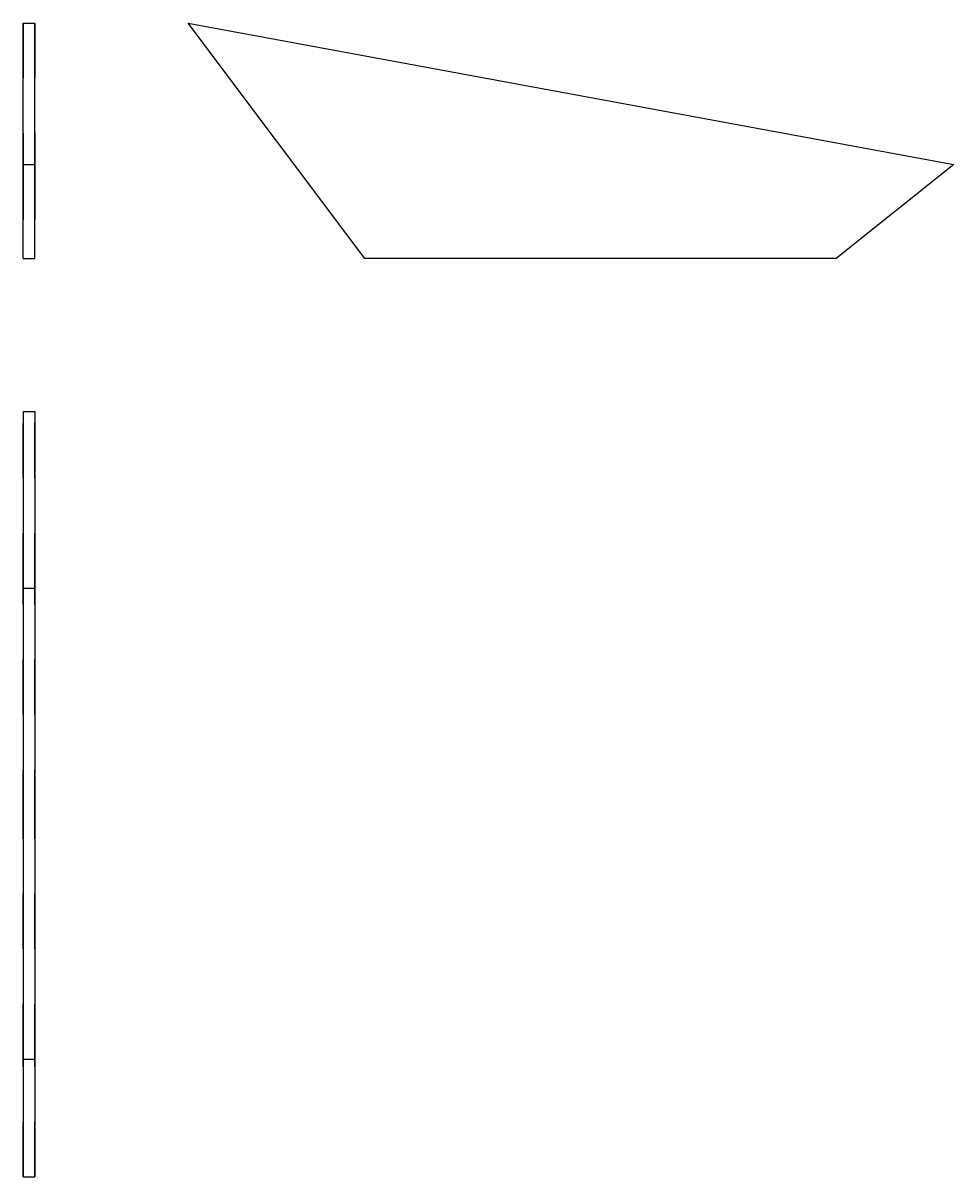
# Model space of a CAD drawing. Extents: x 0 to 1.69, y 0 to 2.09.
import ezdxf

# ---------------------------------------------------------------- set-up
doc = ezdxf.new("R2010")
doc.units = 0
doc.linetypes.add('HIDDEN', pattern=[0.06945, 0.046323, -0.023127])
for name, color, linetype in [('FRONT', 7, 'CONTINUOUS'), ('FRONT_HID', 7, 'HIDDEN'), ('LEFT', 7, 'CONTINUOUS'), ('TOP', 7, 'CONTINUOUS'), ('TOP_HID', 7, 'HIDDEN')]:
    doc.layers.add(name, color=color, linetype=linetype)

msp = doc.modelspace()

# ---------------------------------------------------------------- linework, layer by layer
at = {"layer": 'FRONT'}
for p, q in [((0, 2.09416), (0.021369, 2.09416)), ((0, 1.666781), (0, 2.09416)), ((0.021369, 1.666781), (0.021369, 2.09416)), ((0, 1.666781), (0.021369, 1.666781))]:
    msp.add_line(p, q, dxfattribs=at)
at = {"layer": 'FRONT_HID', "linetype": 'HIDDEN'}
for p, q in [((0, 2.09416), (0, 1.837733)), ((0.021369, 2.09416), (0.021369, 1.837733)), ((0, 1.837733), (0.021369, 1.837733)), ((0, 1.837733), (0, 1.666781)), ((0.021369, 1.837733), (0.021369, 1.666781))]:
    msp.add_line(p, q, dxfattribs=at)
at = {"layer": 'LEFT'}
for p, q in [((0.619701, 1.666781), (0.299166, 2.09416)), ((0.299166, 2.09416), (1.68815, 1.837733)), ((1.68815, 1.837733), (1.47446, 1.666781)), ((1.049166, 1.666781), (0.619701, 1.666781)), ((1.47446, 1.666781), (1.049166, 1.666781))]:
    msp.add_line(p, q, dxfattribs=at)
at = {"layer": 'TOP'}
for p, q in [((0, 1.388984), (0.021369, 1.388984)), ((0, 1.388984), (0, 0)), ((0.021369, 1.388984), (0.021369, 0)), ((0, 0), (0.021369, 0))]:
    msp.add_line(p, q, dxfattribs=at)
at = {"layer": 'TOP_HID', "linetype": 'HIDDEN'}
for p, q in [((0, 1.068449), (0, 1.388984)), ((0.021369, 1.068449), (0.021369, 1.388984)), ((0, 1.068449), (0.021369, 1.068449)), ((0, 0.638984), (0, 1.068449)), ((0.021369, 0.638984), (0.021369, 1.068449)), ((0, 0.21369), (0, 0.638984)), ((0.021369, 0.21369), (0.021369, 0.638984)), ((0, 0.21369), (0.021369, 0.21369)), ((0, 0), (0, 0.21369)), ((0.021369, 0), (0.021369, 0.21369))]:
    msp.add_line(p, q, dxfattribs=at)

doc.saveas('drawing.dxf')
